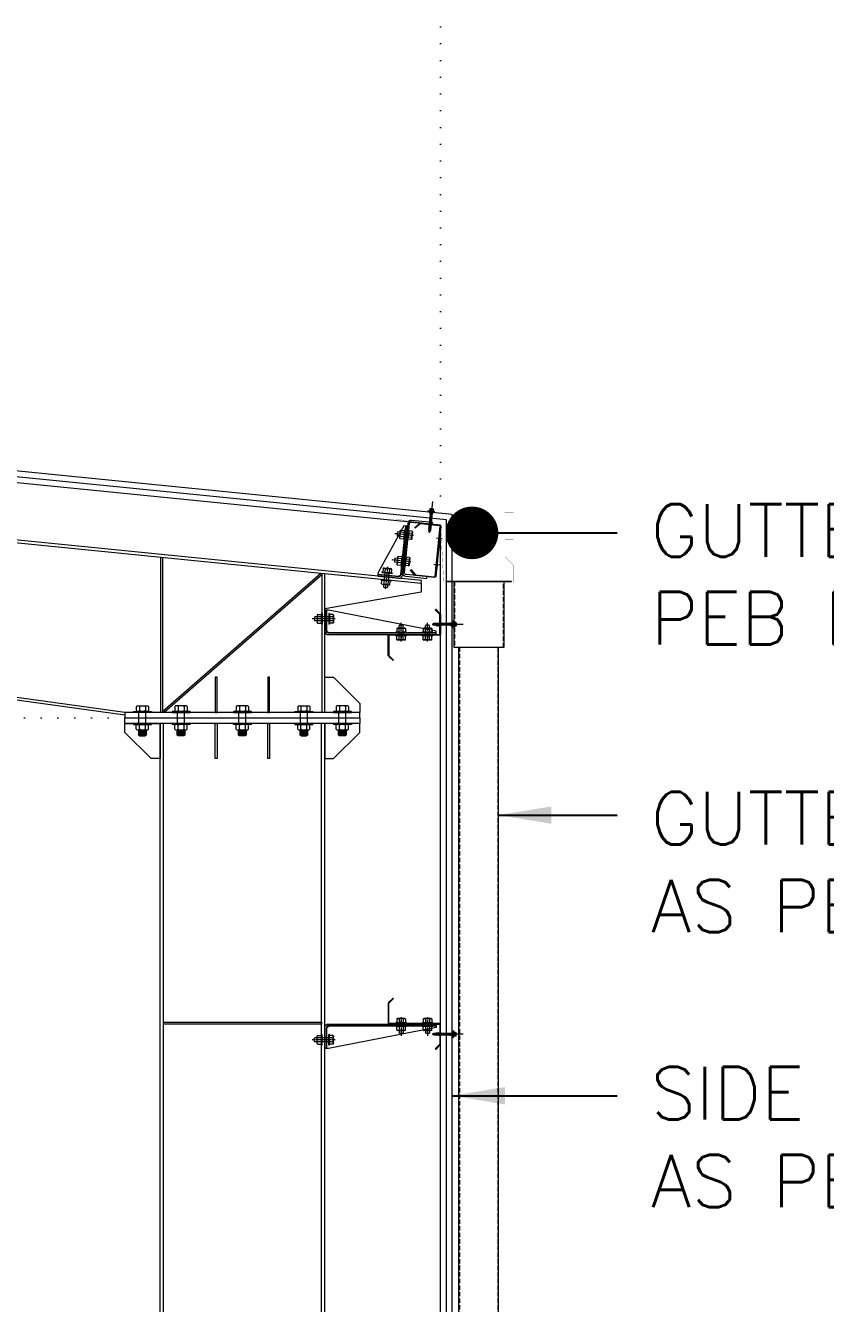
# Model space of a CAD drawing. Header units: millimetres. Extents: x 5227 to 261376, y 53707 to 123566.
# Drawn here: x 93953 to 96233, y 77511 to 81153 of the extents above; entities that cross this region are included whole.
import ezdxf

# ---------------------------------------------------------------- set-up
doc = ezdxf.new("R2010")
doc.units = ezdxf.units.MM
doc.header["$PDMODE"] = 35
doc.header["$PDSIZE"] = -10
for name, pattern in [('CENTERX2', [101.6, 63.5, -12.7, 12.7, -12.7]), ('DOT', [6.35, 0, -6.35]), ('HIDDENX2', [0.75, 0.5, -0.25])]:
    doc.linetypes.add(name, pattern=pattern)
doc.layers.get('0').update_dxf_attribs({"lineweight": 0})
doc.layers.get('Defpoints').update_dxf_attribs({"lineweight": 0})
for name, color, linetype, lineweight in [('PV_CENTER LINE', 1, 'CENTERX2', 0), ('PV_DIMENTION_SECOND_ROMANS', 7, 'Continuous', 0), ('PV_DOTED LINE', 252, 'DOT', 0), ('PV_EXTRA_LINE', 252, 'Continuous', 0), ('PV_MARKING_ARROW', 7, 'Continuous', 0), ('PV_PURLIN', 4, 'Continuous', 0), ('PV_STEEL LINE', 7, 'Continuous', 0), ('PV_STEEL_I SECTION', 5, 'Continuous', 0), ('PV_STEEL_PLATE', 4, 'Continuous', 0), ('PV_STEEL_STIFFNING', 3, 'Continuous', 0), ('PV_STP', 3, 'Continuous', 0), ('PV_TEXT_ROMANS', 7, 'Continuous', 0)]:
    doc.layers.add(name, color=color, linetype=linetype, lineweight=lineweight)
doc.styles.add('PV_ROMAND', font='romand.shx')
doc.styles.add('PV_ROMANS', font='romans.shx')
doc.dimstyles.new('PV_1-75_MM_FOOT', dxfattribs={"dimscale": 75, "dimtxt": 2, "dimasz": 2, "dimexe": 1, "dimexo": 0.625, "dimtad": 0, "dimdec": 0, "dimdsep": 46, "dimtxsty": 'PV_ROMAND', "dimcen": 2.5, "dimadec": 0, "dimazin": 0, "dimtfac": 1, "dimtdec": 0, "dimtmove": 1, "dimatfit": 2, "dimfxl": 1, "dimfxlon": 1, "dimarcsym": 0})

# ---------------------------------------------------------------- blocks, each defined once
blk = doc.blocks.new('G$C51E7CFE8')
at = {"layer": 'PV_STP'}
blk.add_lwpolyline([(100, 25), (100, 0), (0, 0), (0, 100), (25, 100), (100, 25)], dxfattribs=at)
blk = doc.blocks.new('*U514')
at = {"color": 0}
for p, q in [((25.7, 2.5), (-25.7, 2.5)), ((-25.7, 2.5), (-25.7, 0)), ((-25.7, 0), (25.7, 0)), ((-17.5, 16.3), (-17.5, 4.9)), ((13.1, 18.7), (-13.1, 18.7)), ((17.5, 16.3), (17.5, 4.9)), ((25.7, 0), (25.7, 2.5)), ((-25.7, -34.5), (-25.7, -32)), ((-25.7, -32), (25.7, -32)), ((25.7, -34.5), (-25.7, -34.5)), ((25.7, -32), (25.7, -34.5)), ((-17.5, -48.3), (-17.5, -36.9)), ((13.1, -50.7), (-13.1, -50.7)), ((-10, -64.7), (-10, -50.7)), ((-10, -64.7), (-8, -66.7)), ((8, -66.7), (-8, -66.7)), ((8, -66.7), (10, -64.7)), ((10, -64.7), (10, -50.7)), ((17.5, -48.3), (17.5, -36.9))]:
    blk.add_line(p, q, dxfattribs=at)
at = {"color": 8}
for p, q in [((-8.7, 16.3), (-8.7, 4.9)), ((8.7, 16.3), (8.7, 4.9)), ((-8.7, -48.3), (-8.7, -36.9)), ((8.7, -48.3), (8.7, -36.9))]:
    blk.add_line(p, q, dxfattribs=at)
for points in [[(10, -50.7), (12, -51.7), (10, -52.7), (-10, -52.7), (-12, -51.7), (-10, -50.7)], [(10, -52.7), (12, -53.7), (10, -54.7), (-10, -54.7), (-12, -53.7), (-10, -52.7)], [(10, -54.7), (12, -55.7), (10, -56.7), (-10, -56.7), (-12, -55.7), (-10, -54.7)], [(10, -56.7), (12, -57.7), (10, -58.7), (-10, -58.7), (-12, -57.7), (-10, -56.7)], [(10, -58.7), (12, -59.7), (10, -60.7), (-10, -60.7), (-12, -59.7), (-10, -58.7)], [(10, -60.7), (12, -61.7), (10, -62.7), (-10, -62.7), (-12, -61.7), (-10, -60.7)], [(10, -62.7), (12, -63.7), (10, -64.7), (-10, -64.7), (-12, -63.7), (-10, -62.7)]]:
    blk.add_lwpolyline(points, dxfattribs=at)
at = {"color": 0}
for centre, start, end in [((-13.1, 13.6), 90, 148.5337), ((-13.1, 7.6), 211.4663, 270), ((13.1, 13.6), 31.4663, 90), ((13.1, 7.6), 270, 328.5337), ((-13.1, -39.6), 90, 148.5337), ((13.1, -39.6), 31.4663, 90), ((-13.1, -45.6), 211.4663, 270), ((13.1, -45.6), 270, 328.5337)]:
    blk.add_arc(centre, 5.12, start, end, dxfattribs=at)
at = {"color": 8}
for centre, radius, start, end in [((-13.1, 13.6), 5.12, 31.4663, 90), ((-13.1, 7.6), 5.12, 270, 328.5337), ((0, 1.9), 16.8, 58.6936, 121.3064), ((0, 19.3), 16.8, 238.6936, 301.3064), ((13.1, 13.6), 5.12, 90, 148.5337), ((13.1, 7.6), 5.12, 211.4663, 270), ((-13.1, -39.6), 5.12, 31.4663, 90), ((0, -51.3), 16.8, 58.6936, 121.3064), ((13.1, -39.6), 5.12, 90, 148.5337), ((-13.1, -45.6), 5.12, 270, 328.5337), ((0, -33.9), 16.8, 238.6936, 301.3064), ((13.1, -45.6), 5.12, 211.4663, 270)]:
    blk.add_arc(centre, radius, start, end, dxfattribs=at)
at = {"layer": 'PV_DIMENTION_SECOND_ROMANS'}
for p, q in [((-10, -32), (-10, 0)), ((10, -32), (10, 0))]:
    blk.add_line(p, q, dxfattribs=at)
blk = doc.blocks.new('2125')
at = {"color": 3}
for p, q in [((1074299.5, 569870.1), (1074359.5, 569870.1)), ((1074299.5, 569870.1), (1074299.5, 569866.5)), ((1074299.5, 569866.5), (1074359.5, 569866.5)), ((1074359.5, 569870.1), (1074359.5, 569866.5)), ((1074299.5, 569828.1), (1074359.5, 569828.1)), ((1074299.5, 569828.1), (1074299.5, 569824.5)), ((1074299.5, 569824.5), (1074359.5, 569824.5)), ((1074359.5, 569828.1), (1074359.5, 569824.5))]:
    blk.add_line(p, q, dxfattribs=at)
at = {"color": 7}
for p, q in [((1074305.5, 569891.7), (1074308.1, 569893.7)), ((1074305.5, 569891.7), (1074305.5, 569870.1)), ((1074305.5, 569891.7), (1074353.5, 569891.7)), ((1074308.1, 569893.7), (1074350.8, 569893.7)), ((1074317.5, 569891.7), (1074317.5, 569787.1)), ((1074341.5, 569891.7), (1074341.5, 569787.1)), ((1074353.5, 569891.7), (1074350.8, 569893.7)), ((1074353.5, 569891.7), (1074353.5, 569870.1)), ((1074305.5, 569822.5), (1074308.1, 569824.5)), ((1074305.5, 569802.5), (1074305.5, 569822.5)), ((1074305.5, 569802.5), (1074308.1, 569800.5)), ((1074308.1, 569824.5), (1074350.8, 569824.5)), ((1074308.1, 569800.5), (1074350.8, 569800.5)), ((1074319.9, 569784.7), (1074317.5, 569787.1)), ((1074319.9, 569784.7), (1074339.1, 569784.7)), ((1074339.1, 569784.7), (1074341.5, 569787.1)), ((1074353.5, 569822.5), (1074350.8, 569824.5)), ((1074353.5, 569802.5), (1074350.8, 569800.5)), ((1074353.5, 569802.5), (1074353.5, 569822.5))]:
    blk.add_line(p, q, dxfattribs=at)
for centre, radius, start, end in [((1074311.5, 569883.7), 9.99, 53.10594, 126.89406), ((1074329.5, 569856.9), 36.8, 70.98211, 109.01789), ((1074347.5, 569883.7), 9.99, 53.10594, 126.89406), ((1074311.5, 569814.5), 9.99, 53.10594, 126.89406), ((1074311.5, 569810.5), 9.99, 233.10594, 306.89406), ((1074329.5, 569787.7), 36.8, 70.98211, 109.01789), ((1074329.5, 569837.3), 36.8, 250.98211, 289.01789), ((1074347.5, 569814.5), 9.99, 53.10594, 126.89406), ((1074347.5, 569810.5), 9.99, 233.10594, 306.89406)]:
    blk.add_arc(centre, radius, start, end, dxfattribs=at)
at = {"layer": 'PV_CENTER LINE', "color": 1, "ltscale": 0.1}
blk.add_line((1074329.5, 569902.4), (1074329.5, 569771.2), dxfattribs=at)
blk = doc.blocks.new('SRW-55')
at = {"color": 252}
for p, q in [((-6.8, 2.3), (-3.6, 2.7)), ((-6.8, 2.3), (-6.8, 1.8)), ((-6.8, 1.8), (6.8, 1.8)), ((-4.5, 1.8), (-4.5, 0)), ((-4.5, 0), (4.5, 0)), ((-3.6, 6.3), (-3.6, 2.7)), ((-3.6, 2.7), (3.6, 2.7)), ((-2.7, 7.2), (2.7, 7.2)), ((-1.8, 6.3), (-1.8, 2.7)), ((-1.8, -0.6), (0, 0)), ((-1.8, 0), (-1.8, -0.6)), ((1.8, 6.3), (1.8, 2.7)), ((1.8, -0.4), (2.3, 0)), ((3.6, 6.3), (3.6, 2.7)), ((6.8, 2.3), (3.6, 2.7)), ((4.5, 1.8), (4.5, 0)), ((6.8, 2.3), (6.8, 1.8)), ((-2.5, -1.1), (-1.8, -0.6)), ((-2.5, -3), (-1.8, -2.5)), ((-2.5, -4.9), (-1.8, -4.4)), ((-2.5, -21.8), (-1.8, -21.3)), ((-2.5, -23.7), (-1.8, -23.2)), ((-2.4, -1.4), (-1.8, -1.5)), ((-2.4, -3.3), (-1.8, -3.4)), ((-2.4, -5.2), (-1.8, -5.3)), ((-1.8, -22.2), (-2.4, -22.1)), ((-1.8, -24.1), (-2.4, -23.9)), ((-1.8, -1.5), (1.8, -0.4)), ((-1.8, -2.4), (1.8, -1.3)), ((-1.8, -1.5), (-1.8, -2.5)), ((-1.8, -3.4), (1.8, -2.3)), ((-1.8, -4.3), (1.8, -3.2)), ((-1.8, -3.4), (-1.8, -4.3)), ((-1.8, -5.3), (1.8, -4.2)), ((-1.8, -5.3), (-1.8, -20.2)), ((-1.8, -21.2), (1.8, -20.1)), ((-1.8, -20.3), (-1.8, -21.3)), ((-1.8, -22.2), (1.8, -21.1)), ((-1.8, -23.1), (1.8, -22)), ((-1.8, -22.2), (-1.8, -23.1)), ((-1.8, -24.1), (1.8, -23)), ((-1.8, -25), (1.8, -23.9)), ((-1.8, -24.1), (-1.8, -25)), ((1.8, -0.4), (1.8, -1.3)), ((2.4, -1.5), (1.8, -1.3)), ((1.8, -2.3), (2.5, -1.7)), ((1.8, -2.3), (1.8, -3.2)), ((2.4, -3.4), (1.8, -3.2)), ((1.8, -4.1), (2.5, -3.6)), ((1.8, -4.2), (1.8, -5.5)), ((1.8, -5.5), (1.8, -20.1)), ((1.8, -20.1), (2.4, -20.3)), ((2.5, -20.5), (1.8, -21.1)), ((1.8, -21.1), (1.8, -22)), ((1.8, -22), (2.4, -22.2)), ((2.5, -22.4), (1.8, -22.9)), ((1.8, -23), (1.8, -23.9)), ((1.8, -23.9), (2.4, -24)), ((2.5, -24.3), (1.8, -24.8)), ((-2.5, -25.6), (-1.8, -25)), ((-2.5, -27.5), (-1.8, -26.9)), ((-2.5, -29.4), (-1.8, -28.8)), ((-2.5, -31.3), (-1.8, -30.7)), ((-2.5, -31.5), (1.8, -31.5)), ((-1.8, -26), (-2.4, -25.8)), ((-1.8, -27.8), (-2.4, -27.7)), ((-1.8, -29.7), (-2.4, -29.6)), ((-1.8, -26), (1.8, -24.9)), ((-1.8, -26.9), (1.8, -25.8)), ((-1.8, -26), (-1.8, -26.9)), ((-1.8, -27.8), (1.8, -26.7)), ((-1.8, -28.8), (1.8, -27.7)), ((-1.8, -27.9), (-1.8, -28.8)), ((-1.8, -29.7), (1.8, -28.6)), ((-1.8, -30.7), (1.8, -29.6)), ((-1.8, -29.7), (-1.8, -30.7)), ((-1.8, -31.5), (-1.8, -35.1)), ((-1.8, -35.1), (0, -37.8)), ((-1.3, -31.5), (1.8, -30.5)), ((0, -37.8), (1.3, -31.5)), ((0, -37.8), (1.8, -35.1)), ((1.8, -24.8), (1.8, -25.8)), ((1.8, -25.8), (2.4, -25.9)), ((2.5, -26.2), (1.8, -26.7)), ((1.8, -26.7), (1.8, -27.7)), ((1.8, -27.7), (2.4, -27.8)), ((2.5, -28.1), (1.8, -28.6)), ((1.8, -28.6), (1.8, -29.6)), ((1.8, -29.6), (2.4, -29.7)), ((2.5, -29.9), (1.8, -30.5)), ((1.8, -30.5), (1.8, -31.5)), ((1.8, -31.5), (1.8, -35.1))]:
    blk.add_line(p, q, dxfattribs=at)
for centre, radius, start, end in [((-2.7, 6.3), 0.902, 360, 180), ((0, 5), 2.25, 36.8699, 143.1301), ((2.7, 6.3), 0.902, 360, 180), ((-2.4, -1.2), 0.135, 129.8295, 257.9728), ((-2.4, -3.1), 0.135, 129.8295, 257.9728), ((-2.4, -5), 0.135, 129.8295, 257.9728), ((-2.4, -21.9), 0.135, 129.8295, 257.9728), ((-2.4, -23.8), 0.135, 129.8295, 257.9728), ((-1.7, -0.7), 0.135, 107.2492, 129.8295), ((-1.8, -1.4), 0.135, 257.9728, 287.2492), ((-1.7, -2.6), 0.135, 107.2492, 129.8295), ((-1.8, -3.3), 0.135, 257.9728, 287.2492), ((-1.7, -4.5), 0.135, 107.2492, 129.8295), ((-1.8, -5.1), 0.135, 257.9728, 287.2492), ((-1.7, -21.4), 0.135, 107.2492, 129.8295), ((-1.8, -22.1), 0.135, 257.9728, 287.2492), ((-1.7, -23.3), 0.135, 107.2492, 129.8295), ((-1.8, -23.9), 0.135, 257.9728, 287.2492), ((1.7, -0.3), 0.135, 287.2492, 309.8295), ((1.8, -1.5), 0.135, 77.9728, 107.2492), ((1.7, -2.2), 0.135, 287.2492, 309.8295), ((1.8, -3.4), 0.135, 77.9728, 107.2492), ((1.7, -4), 0.135, 287.2492, 309.8295), ((1.8, -20.3), 0.135, 77.9728, 107.2492), ((1.7, -21), 0.135, 287.2492, 309.8295), ((1.8, -22.2), 0.135, 77.9728, 107.2492), ((1.7, -22.8), 0.135, 287.2492, 309.8295), ((1.8, -24), 0.135, 77.9728, 107.2492), ((2.4, -1.6), 0.135, 309.8295, 77.9728), ((2.4, -3.5), 0.135, 309.8295, 77.9728), ((2.4, -20.4), 0.135, 309.8295, 77.9728), ((2.4, -22.3), 0.135, 309.8295, 77.9728), ((2.4, -24.2), 0.135, 309.8295, 77.9728), ((-2.4, -25.7), 0.135, 129.8295, 257.9728), ((-2.4, -27.6), 0.135, 129.8295, 257.9728), ((-2.4, -29.5), 0.135, 129.8295, 257.9728), ((-2.4, -31.4), 0.135, 129.8295, 233.3696), ((-1.7, -25.1), 0.135, 107.2492, 129.8295), ((-1.8, -25.8), 0.135, 257.9728, 287.2492), ((-1.7, -27), 0.135, 107.2492, 129.8295), ((-1.8, -27.7), 0.135, 257.9728, 287.2492), ((-1.7, -28.9), 0.135, 107.2492, 129.8295), ((-1.8, -29.6), 0.135, 257.9728, 287.2492), ((-1.7, -30.8), 0.135, 107.2492, 129.8295), ((1.7, -24.7), 0.135, 287.2492, 309.8295), ((1.8, -25.9), 0.135, 77.9728, 107.2492), ((1.7, -26.6), 0.135, 287.2492, 309.8295), ((1.8, -27.8), 0.135, 77.9728, 107.2492), ((1.7, -28.5), 0.135, 287.2492, 309.8295), ((1.8, -29.7), 0.135, 77.9728, 107.2492), ((1.7, -30.4), 0.135, 287.2492, 309.8295), ((2.4, -26.1), 0.135, 309.8295, 77.9728), ((2.4, -27.9), 0.135, 309.8295, 77.9728), ((2.4, -29.8), 0.135, 309.8295, 77.9728)]:
    blk.add_arc(centre, radius, start, end, dxfattribs=at)
blk = doc.blocks.new('G$CFF212654')
at = {"layer": 'PV_CENTER LINE'}
h = blk.add_hatch(color=1, dxfattribs=at)
h.dxf.hatch_style = 1
h.paths.add_polyline_path([(-138, 112.9), (-138, 136.9), (-140, 136.9), (-140, 112.9)])
h = blk.add_hatch(color=1, dxfattribs=at)
h.dxf.hatch_style = 1
h.paths.add_polyline_path([(-45, 113), (-45, 137), (-50, 137), (-50, 113)])
h = blk.add_hatch(color=1, dxfattribs=at)
h.dxf.hatch_style = 1
h.paths.add_polyline_path([(-138, 37.9), (-138, 61.9), (-140, 61.9), (-140, 37.9)])
h = blk.add_hatch(color=1, dxfattribs=at)
h.dxf.hatch_style = 1
h.paths.add_polyline_path([(-45, 38), (-45, 62), (-50, 62), (-50, 38)])
at = {"color": 7}
for p, q in [((-59.6, 137), (-60.6, 135.7)), ((-60.6, 135.7), (-60.6, 114.3)), ((-59.6, 113), (-60.6, 114.3)), ((-59.6, 137), (-48.8, 137)), ((-59.6, 137), (-59.6, 113)), ((-59.6, 131), (-19.5, 131)), ((-59.6, 119), (-19.5, 119)), ((-59.6, 113), (-48.8, 113)), ((-37.2, 137), (-38.2, 135.7)), ((-38.2, 135.7), (-38.2, 114.3)), ((-37.2, 113), (-38.2, 114.3)), ((-27.2, 137), (-37.2, 137)), ((-27.2, 113), (-37.2, 113)), ((-27.2, 137), (-26.2, 135.7)), ((-27.2, 113), (-26.2, 114.3)), ((-26.2, 135.7), (-26.2, 114.3)), ((-18.3, 129.8), (-19.5, 131)), ((-18.3, 120.2), (-19.5, 119)), ((-18.3, 129.8), (-18.3, 120.2)), ((-59.6, 62), (-60.6, 60.7)), ((-60.6, 60.7), (-60.6, 39.3)), ((-59.6, 38), (-60.6, 39.3)), ((-59.6, 62), (-48.8, 62)), ((-59.6, 62), (-59.6, 38)), ((-59.6, 56), (-19.5, 56)), ((-59.6, 44), (-19.5, 44)), ((-59.6, 38), (-48.8, 38)), ((-37.2, 62), (-38.2, 60.7)), ((-38.2, 60.7), (-38.2, 39.3)), ((-37.2, 38), (-38.2, 39.3)), ((-27.2, 62), (-37.2, 62)), ((-27.2, 38), (-37.2, 38)), ((-27.2, 62), (-26.2, 60.7)), ((-27.2, 38), (-26.2, 39.3)), ((-26.2, 60.7), (-26.2, 39.3)), ((-18.3, 54.8), (-19.5, 56)), ((-18.3, 45.2), (-19.5, 44)), ((-18.3, 54.8), (-18.3, 45.2))]:
    blk.add_line(p, q, dxfattribs=at)
at = {"color": 3}
for p, q in [((-48.8, 140), (-48.8, 110)), ((-48.8, 140), (-47, 140)), ((-48.8, 110), (-47, 110)), ((-47, 140), (-47, 110)), ((-40, 140), (-40, 110)), ((-40, 140), (-38.2, 140)), ((-40, 110), (-38.2, 110)), ((-38.2, 140), (-38.2, 110)), ((-48.8, 65), (-48.8, 35)), ((-48.8, 65), (-47, 65)), ((-47, 65), (-47, 35)), ((-40, 65), (-40, 35)), ((-40, 65), (-38.2, 65)), ((-38.2, 65), (-38.2, 35)), ((-48.8, 35), (-47, 35)), ((-40, 35), (-38.2, 35))]:
    blk.add_line(p, q, dxfattribs=at)
at = {"color": 7}
for centre, radius, start, end in [((-55.6, 134), 5, 143.1059, 216.8941), ((-42.2, 125), 18.4, 160.9821, 199.0179), ((-55.6, 116), 5, 143.1059, 216.8941), ((-33.2, 134), 5, 143.1059, 216.8941), ((-19.8, 125), 18.4, 160.9821, 199.0179), ((-33.2, 116), 5, 143.1059, 216.8941), ((-31.2, 134), 5, 323.1059, 36.8941), ((-44.6, 125), 18.4, 340.9821, 19.0179), ((-31.2, 116), 5, 323.1059, 36.8941), ((-55.6, 59), 5, 143.1059, 216.8941), ((-42.2, 50), 18.4, 160.9821, 199.0179), ((-55.6, 41), 5, 143.1059, 216.8941), ((-33.2, 59), 5, 143.1059, 216.8941), ((-19.8, 50), 18.4, 160.9821, 199.0179), ((-33.2, 41), 5, 143.1059, 216.8941), ((-31.2, 59), 5, 323.1059, 36.8941), ((-44.6, 50), 18.4, 340.9821, 19.0179), ((-31.2, 41), 5, 323.1059, 36.8941)]:
    blk.add_arc(centre, radius, start, end, dxfattribs=at)
at = {"layer": 'PV_CENTER LINE'}
for p, q in [((-108.8, 226.7), (-108.8, 125.9)), ((-130.6, 124.9), (-147.4, 124.9)), ((-130.6, 49.9), (-147.4, 49.9))]:
    blk.add_line(p, q, dxfattribs=at)
at = {"layer": 'PV_CENTER LINE', "color": 1, "ltscale": 0.1}
for p, q in [((-64.9, 125), (-11.6, 125)), ((-64.9, 50), (-11.6, 50))]:
    blk.add_line(p, q, dxfattribs=at)
at = {"layer": 'PV_PURLIN', "color": 2}
blk.add_lwpolyline([(-140, 16.5, 0.414214), (-136, 12.5), (-81.7, 12.5, 0.198912), (-78.8, 13.7), (-65.9, 26.6), (-67.3, 28.1), (-80.2, 15.1, -0.198912), (-81.7, 14.5), (-136, 14.5, -0.414214), (-138, 16.5), (-138, 158.5, -0.414214), (-136, 160.5), (-81.7, 160.5, -0.198912), (-80.2, 159.9), (-67.3, 146.9), (-65.9, 148.4), (-78.8, 161.3, 0.198912), (-81.7, 162.5), (-136, 162.5, 0.414214), (-140, 158.5)], format="xyb", close=True, dxfattribs=at)
at = {"layer": 'PV_PURLIN', "color": 0, "ltscale": 10}
for points in [[(-140, 112.9), (-138, 112.9), (-138, 136.9), (-140, 136.9)], [(-50, 113), (-45, 113), (-45, 137), (-50, 137)], [(-140, 37.9), (-138, 37.9), (-138, 61.9), (-140, 61.9)], [(-50, 38), (-45, 38), (-45, 62), (-50, 62)]]:
    blk.add_lwpolyline(points, close=True, dxfattribs=at)
at = {"layer": 'PV_STEEL_PLATE', "color": 1}
for p, q in [((-58.6, 125), (-36.4, 125)), ((-58.6, 50), (-36.4, 50))]:
    blk.add_line(p, q, dxfattribs=at)
at = {"layer": 'PV_STEEL_PLATE'}
blk.add_lwpolyline([(-50, 17.5), (-50, 157.5, 0.414214), (-55, 162.5), (-115, 162.5), (-115, 167.5), (-55, 167.5, -0.414214), (-45, 157.5), (-45, 17.5, -0.414214), (-55, 7.5), (-115, 7.5), (-115, 12.5), (-55, 12.5, 0.414214)], format="xyb", close=True, dxfattribs=at)
at = {"layer": 'PV_STEEL_PLATE', "color": 30, "ltscale": 3}
blk.add_lwpolyline([(-35, 0, -0.414214), (-45, 10), (-45, 150), (-40, 150), (-40, 10, 0.414214), (-35, 5), (25, 5), (25, 0)], format="xyb", close=True, dxfattribs=at)
at = {"layer": 'PV_STEEL_STIFFNING', "ltscale": 5}
blk.add_lwpolyline([(-40, 11.2), (-40, 150), (-35, 150), (25, 10), (25, 5), (-33.8, 5)], close=True, dxfattribs=at)
at = {"color": 252, "xscale": -1.487812063150599, "yscale": 1.487812063147431, "zscale": 1.487812063150599, "rotation": 359.9999999999708}
blk.add_blockref('SRW-55', (-108.8, 195.5), dxfattribs=at)
at = {"layer": 'PV_DIMENTION_SECOND_ROMANS', "linetype": 'ByBlock', "ltscale": 5, "xscale": -0.5, "yscale": 0.5, "zscale": 0.5, "rotation": 359.9999999999963}
blk.add_blockref('2125', (537164.7, -284922.1), dxfattribs=at)
blk = doc.blocks.new('PURLIN -....')
at = {"layer": 'PV_CENTER LINE'}
for p, q in [((195998.4, -55564.7), (195982.1, -55564.7)), ((195998.4, -55564.7), (195982.1, -55564.7)), ((195998.4, -55639.7), (195982.1, -55639.7))]:
    blk.add_line(p, q, dxfattribs=at)
at = {"layer": 'PV_PURLIN', "color": 2}
blk.add_lwpolyline([(195989.2, -55673.2, -0.414214), (195987.2, -55675.2), (195932.9, -55675.2, -0.198912), (195931.5, -55674.6), (195918.5, -55661.6), (195917.1, -55663), (195930.1, -55676, 0.198912), (195932.9, -55677.2), (195987.2, -55677.2, 0.414214), (195991.2, -55673.2), (195991.2, -55531.2, -0.414214), (195993.2, -55529.2), (196047.6, -55529.2, -0.198912), (196049, -55529.7), (196062, -55542.7), (196063.4, -55541.3), (196050.4, -55528.3, 0.198912), (196047.6, -55527.2), (195993.2, -55527.2, 0.414214), (195989.2, -55531.2)], format="xyb", close=True, dxfattribs=at)
blk = doc.blocks.new('G$CBB9E2D0D')
at = {"color": 3}
for p, q in [((232.5, 48.8), (202.5, 48.8)), ((202.5, 48.8), (202.5, 47)), ((232.5, 47), (202.5, 47)), ((232.5, 40), (202.5, 40)), ((202.5, 40), (202.5, 38.2)), ((232.5, 38.2), (202.5, 38.2)), ((232.5, 48.8), (232.5, 47)), ((232.5, 40), (232.5, 38.2)), ((307.5, 48.8), (277.5, 48.8)), ((277.5, 48.8), (277.5, 47)), ((307.5, 47), (277.5, 47)), ((307.5, 40), (277.5, 40)), ((277.5, 40), (277.5, 38.2)), ((307.5, 38.2), (277.5, 38.2)), ((307.5, 48.8), (307.5, 47)), ((307.5, 40), (307.5, 38.2))]:
    blk.add_line(p, q, dxfattribs=at)
at = {"color": 7}
for p, q in [((205.5, 59.6), (206.8, 60.6)), ((205.5, 59.6), (205.5, 48.8)), ((229.5, 59.6), (205.5, 59.6)), ((205.5, 37.2), (206.8, 38.2)), ((205.5, 27.2), (205.5, 37.2)), ((228.2, 60.6), (206.8, 60.6)), ((228.2, 38.2), (206.8, 38.2)), ((211.5, 59.6), (211.5, 19.5)), ((223.5, 59.6), (223.5, 19.5)), ((229.5, 59.6), (228.2, 60.6)), ((229.5, 37.2), (228.2, 38.2)), ((229.5, 59.6), (229.5, 48.8)), ((229.5, 27.2), (229.5, 37.2)), ((280.5, 59.6), (281.8, 60.6)), ((280.5, 59.6), (280.5, 48.8)), ((304.5, 59.6), (280.5, 59.6)), ((280.5, 37.2), (281.8, 38.2)), ((280.5, 27.2), (280.5, 37.2)), ((303.2, 60.6), (281.8, 60.6)), ((303.2, 38.2), (281.8, 38.2)), ((286.5, 59.6), (286.5, 19.5)), ((298.5, 59.6), (298.5, 19.5)), ((304.5, 59.6), (303.2, 60.6)), ((304.5, 37.2), (303.2, 38.2)), ((304.5, 59.6), (304.5, 48.8)), ((304.5, 27.2), (304.5, 37.2)), ((205.5, 27.2), (206.8, 26.2)), ((228.2, 26.2), (206.8, 26.2)), ((212.7, 18.3), (211.5, 19.5)), ((222.3, 18.3), (212.7, 18.3)), ((222.3, 18.3), (223.5, 19.5)), ((229.5, 27.2), (228.2, 26.2)), ((280.5, 27.2), (281.8, 26.2)), ((303.2, 26.2), (281.8, 26.2)), ((287.7, 18.3), (286.5, 19.5)), ((297.3, 18.3), (287.7, 18.3)), ((297.3, 18.3), (298.5, 19.5)), ((304.5, 27.2), (303.2, 26.2))]:
    blk.add_line(p, q, dxfattribs=at)
for centre, radius, start, end in [((208.5, 55.6), 5, 53.1059, 126.8941), ((208.5, 33.2), 5, 53.1059, 126.8941), ((217.5, 42.2), 18.4, 70.9821, 109.0179), ((217.5, 19.8), 18.4, 70.9821, 109.0179), ((226.5, 55.6), 5, 53.1059, 126.8941), ((226.5, 33.2), 5, 53.1059, 126.8941), ((283.5, 55.6), 5, 53.1059, 126.8941), ((283.5, 33.2), 5, 53.1059, 126.8941), ((292.5, 42.2), 18.4, 70.9821, 109.0179), ((292.5, 19.8), 18.4, 70.9821, 109.0179), ((301.5, 55.6), 5, 53.1059, 126.8941), ((301.5, 33.2), 5, 53.1059, 126.8941), ((208.5, 31.2), 5, 233.1059, 306.8941), ((217.5, 44.6), 18.4, 250.9821, 289.0179), ((226.5, 31.2), 5, 233.1059, 306.8941), ((283.5, 31.2), 5, 233.1059, 306.8941), ((292.5, 44.6), 18.4, 250.9821, 289.0179), ((301.5, 31.2), 5, 233.1059, 306.8941)]:
    blk.add_arc(centre, radius, start, end, dxfattribs=at)
at = {"layer": 'PV_CENTER LINE', "color": 1, "ltscale": 0.1}
for p, q in [((217.5, 64.9), (217.5, 11.6)), ((292.5, 64.9), (292.5, 11.6))]:
    blk.add_line(p, q, dxfattribs=at)
at = {"layer": 'PV_CENTER LINE'}
blk.add_line((394.2, 15.8), (293.4, 15.8), dxfattribs=at)
at = {"layer": 'PV_STEEL_PLATE', "color": 30, "ltscale": 3}
blk.add_lwpolyline([(0, 35, -0.414214), (10, 45), (317.5, 45), (317.5, 40), (10, 40, 0.414214), (5, 35), (5, -25), (0, -25)], format="xyb", close=True, dxfattribs=at)
at = {"layer": 'PV_STEEL_STIFFNING', "ltscale": 5}
blk.add_lwpolyline([(11.2, 40), (317.5, 40), (317.5, 35), (10, -25), (5, -25), (5, 33.8)], close=True, dxfattribs=at)
at = {"ltscale": 3, "rotation": 270.0000000000002}
blk.add_blockref('PURLIN -....', (55857.2, 196036.2), dxfattribs=at)
at = {"color": 252, "xscale": -1.487812063150599, "yscale": 1.487812063147431, "zscale": 1.487812063150599, "rotation": 269.9999999999746}
blk.add_blockref('SRW-55', (363, 15.8), dxfattribs=at)
at = {"layer": 'PV_DIMENTION_SECOND_ROMANS', "linetype": 'ByBlock', "ltscale": 5, "xscale": -0.5, "yscale": 0.5, "zscale": 0.5, "rotation": 270.0000000000002}
blk.add_blockref('2125', (-284922.1, -537164.7), dxfattribs=at)
blk = doc.blocks.new('G$CBF16AFCD')
at = {"layer": 'PV_EXTRA_LINE', "color": 3}
for p, q in [((-46, 0), (-46, -163.9)), ((-46, 0), (46, 0)), ((46, 0), (46, -202)), ((-46, -163.9), (-116.7, -234.6)), ((-46, -163.9), (46, -202)), ((46, -202), (-51.7, -299.7)), ((-116.7, -234.6), (-51.7, -299.7))]:
    blk.add_line(p, q, dxfattribs=at)
at = {"layer": 'PV_EXTRA_LINE', "color": 2, "linetype": 'HIDDENX2', "ltscale": 25}
for p, q in [((-44, 0), (-44, -164.7)), ((44, 0), (44, -201.2)), ((-44, -164.7), (-115.3, -236)), ((44, -201.2), (-53.1, -298.2))]:
    blk.add_line(p, q, dxfattribs=at)
blk = doc.blocks.new('G$C5A2CABF9')
at = {"layer": 'PV_EXTRA_LINE', "color": 3}
for p, q in [((-75, 0), (75, 0)), ((-75, -1), (-75, 0)), ((75, -1), (75, 0)), ((-75, -1), (75, -1)), ((-58, -151), (-58, -1)), ((58, -1), (58, -151)), ((58, -151), (-58, -151))]:
    blk.add_line(p, q, dxfattribs=at)
at = {"layer": 'PV_EXTRA_LINE', "color": 2, "linetype": 'HIDDENX2', "ltscale": 20}
for p, q in [((-56, -151), (-56, -1)), ((56, -1), (56, -151))]:
    blk.add_line(p, q, dxfattribs=at)
blk = doc.blocks.new('G$C7A1ADA3E')
at = {"layer": 'PV_EXTRA_LINE', "color": 2, "linetype": 'HIDDENX2', "ltscale": 25}
for p, q in [((53.7, -348.2), (53.7, -2599.4)), ((162.6, -348.2), (162.6, -2599.4))]:
    blk.add_line(p, q, dxfattribs=at)
at = {"layer": 'PV_EXTRA_LINE', "color": 3, "const_width": 0.621}
blk.add_lwpolyline([(182.9, 34.8), (207.5, 34.8, -0.414214), (208.2, 34), (208.2, -39, -0.414214), (207.5, -39.8), (184.9, -39.8, 0.414214), (183.4, -41.2), (183.4, -88.9, 0.196262), (183.8, -89.9), (207.5, -114, -0.196262), (207.7, -114.6), (207.7, -163.2, -0.414214), (207, -164), (9.3, -164, -0.414211), (8.6, -163.2), (0, 0), (-131.3, 17.7)], format="xyb", dxfattribs=at)
at = {"layer": 'PV_EXTRA_LINE', "color": 3}
for points in [[(165.3, -161.8), (51, -161.8)], [(51, -348.2), (51, -2599.4)], [(165.3, -2599.4), (165.3, -348.2)]]:
    blk.add_lwpolyline(points, dxfattribs=at)
at = {"xscale": -1.24223602484472, "yscale": 1.24223602484472, "zscale": 1.24223602484472}
blk.add_blockref('G$CBF16AFCD', (108.2, -2599.4), dxfattribs=at)
at = {"layer": 'PV_EXTRA_LINE', "xscale": -1.24223602484472, "yscale": 1.24223602484472, "zscale": 1.24223602484472}
blk.add_blockref('G$C5A2CABF9', (109.2, -160.6), dxfattribs=at)
blk = doc.blocks.new('*D536')
at = {"layer": 'Defpoints', "color": 0, "transparency": 16777216}
for p in [(95136.2, 83010.5), (95136.2, 77706.4), (73286.2, 73729.5)]:
    blk.add_point(p, dxfattribs=at)
at = {"layer": 'PV_DIMENTION_SECOND_ROMANS', "color": 0, "lineweight": -2, "transparency": 16777216}
for p, q in [((73286.2, 82935.5), (73286.2, 83085.5)), ((95136.2, 82935.5), (95136.2, 83085.5)), ((73436.2, 83010.5), (81728.7, 83010.5)), ((94986.2, 83010.5), (86693.8, 83010.5))]:
    blk.add_line(p, q, dxfattribs=at)
at = {"layer": 'PV_DIMENTION_SECOND_ROMANS', "color": 0, "transparency": 16777216}
for points in [[(73436.2, 83035.5), (73436.2, 82985.5), (73286.2, 83010.5)], [(94986.2, 82985.5), (94986.2, 83035.5), (95136.2, 83010.5)]]:
    blk.add_solid(points, dxfattribs=at)
at = {"layer": 'PV_DIMENTION_SECOND_ROMANS', "color": 0, "transparency": 16777216, "insert": (84211.2, 83010.5), "char_height": 150, "attachment_point": 5, "style": 'PV_ROMAND'}
blk.add_mtext('21850 [71\'-8"] OUT TO OUT STEEL LINE', dxfattribs=at)

msp = doc.modelspace()

# ---------------------------------------------------------------- linework, layer by layer
at = {"layer": 'PV_DOTED LINE', "ltscale": 7.5}
for p, q in [((95136.2, 83010.5), (95136.2, 79729.1)), ((94236.2, 79179.5), (90877.2, 79179.5))]:
    msp.add_line(p, q, dxfattribs=at)
at = {"layer": 'PV_STEEL LINE', "color": 250}
for points in [[(95169.2, 76751.4), (95169.2, 79759), (73253.2, 81950.6), (73253.2, 73729.5)], [(95136.2, 76751.4), (95136.2, 79729.1), (73286.2, 81914.1), (73286.2, 73729.5)]]:
    msp.add_lwpolyline(points, dxfattribs=at)
at = {"layer": 'PV_STEEL LINE', "color": 254}
msp.add_lwpolyline([(95152.7, 76751.4), (95152.7, 79744.1), (73269.7, 81932.4), (73269.7, 73729.5)], dxfattribs=at)
at = {"layer": 'PV_STEEL_I SECTION'}
for p, q in [((94236.2, 79187.5), (90243.8, 79737.5)), ((94236.2, 79195.5), (90244.6, 79745.5)), ((94798.2, 79195.5), (94798.2, 79591.6)), ((94806.2, 79195.5), (94806.2, 79590.8)), ((94336.2, 76856.5), (94336.2, 79163.5)), ((94346.2, 76856.5), (94346.2, 79163.5)), ((94796.2, 76856.5), (94796.2, 79163.5)), ((94806.2, 76856.5), (94806.2, 79163.5))]:
    msp.add_line(p, q, dxfattribs=at)
msp.add_lwpolyline([(90274.4, 80044), (95080.5, 79563.4), (95081.3, 79571.3), (90275.2, 80051.9)], dxfattribs=at)
at = {"layer": 'PV_STEEL_PLATE'}
for points in [[(94236.2, 79179.5), (94906.2, 79179.5), (94906.2, 79195.5), (94236.2, 79195.5)], [(94236.2, 79179.5), (94906.2, 79179.5), (94906.2, 79163.5), (94236.2, 79163.5)]]:
    msp.add_lwpolyline(points, close=True, dxfattribs=at)
at = {"layer": 'PV_STP'}
for points in [[(94338.7, 79637), (94343.7, 79637), (94343.7, 79195.5), (94338.7, 79195.5)], [(94794.8, 79591.9), (94798.1, 79588.2), (94347.6, 79195.5), (94344.3, 79199.3)], [(95080.5, 79538.4), (94806.2, 79490.8), (94806.2, 79590.8), (95080.5, 79563.4)], [(94493.7, 79195.5), (94498.7, 79195.5), (94498.7, 79295.5), (94493.7, 79295.5)], [(94643.7, 79195.5), (94648.7, 79195.5), (94648.7, 79295.5), (94643.7, 79295.5)], [(94493.7, 79163.6), (94498.7, 79163.6), (94498.7, 79063.6), (94493.7, 79063.6)], [(94643.7, 79163.6), (94648.7, 79163.6), (94648.7, 79063.6), (94643.7, 79063.6)], [(94796.2, 78307), (94346.2, 78307), (94346.2, 78312), (94796.2, 78312)]]:
    msp.add_lwpolyline(points, close=True, dxfattribs=at)

# ---------------------------------------------------------------- block references
at = {"layer": 'PV_DIMENTION_SECOND_ROMANS', "xscale": -1}
for name, p, rotation in [('G$CFF212654', (94981.8, 79581.3), 354.2894068625004), ('G$CBB9E2D0D', (94806.2, 79462), 180), ('G$C51E7CFE8', (94806.2, 79163.5), 180)]:
    msp.add_blockref(name, p, dxfattribs=dict(at, rotation=rotation))
at = {"layer": 'PV_DIMENTION_SECOND_ROMANS'}
for name, p in [('G$C7A1ADA3E', (95136.2, 79729.1)), ('G$C51E7CFE8', (94806.2, 79195.5)), ('*U514', (94396.2, 79195.5)), ('*U514', (94571.2, 79195.5)), ('*U514', (94856.2, 79195.5)), ('G$CBB9E2D0D', (94806.2, 78262))]:
    msp.add_blockref(name, p, dxfattribs=at)
at = {"layer": 'PV_DIMENTION_SECOND_ROMANS', "xscale": -1}
for p in [(94286.2, 79195.5), (94746.2, 79195.5)]:
    msp.add_blockref('*U514', p, dxfattribs=at)
at = {"layer": 'PV_DIMENTION_SECOND_ROMANS', "rotation": 180}
msp.add_blockref('G$C51E7CFE8', (94336.2, 79163.5), dxfattribs=at)

# ---------------------------------------------------------------- texts
at = {"layer": 'PV_TEXT_ROMANS', "char_height": 150, "attachment_point": 1, "style": 'PV_ROMANS'}
for s, insert in [('\\pxr0.05385,ql;GUTTER AS PER \\PPEB DETAIL', (95735.1, 79789)), ('\\pxr0.05385,ql;GUTTER DOWN TACK\\PAS PER PEB DETAIL', (95735.1, 78968.5)), ('\\pxr0.05385,ql;SIDE CLADDING \\PAS PER PEB', (95735.1, 78184.7))]:
    msp.add_mtext(s, dxfattribs=dict(at, insert=insert))

# ---------------------------------------------------------------- dimensions: what is measured, and where the dimension line sits
at = {"layer": 'PV_DIMENTION_SECOND_ROMANS'}
dim = msp.add_linear_dim(base=(95136.2, 83010.5), p1=(73286.2, 73729.5), p2=(95136.2, 77706.4), text='<> OUT TO OUT STEEL LINE', dimstyle='PV_1-75_MM_FOOT', override={"dimtxsty": 'PV_ROMAND'}, dxfattribs=at)
dim.commit()
dim.dimension.update_dxf_attribs({"geometry": '*D536', "text_midpoint": (84211.2, 83010.5)})

# ---------------------------------------------------------------- leaders
at = {"layer": 'PV_MARKING_ARROW'}
for points, override in [([(95225.5, 79707), (95639.5, 79707)], {"dimgap": 0.625, "dimtad": 0, "dimldrblk": 'Dot'}), ([(95301.5, 78902.6), (95639.5, 78902.6)], {"dimgap": 0.625, "dimtad": 0}), ([(95169.2, 78102.7), (95639.5, 78102.7)], {"dimgap": 0.625, "dimtad": 0})]:
    msp.add_leader(points, dimstyle='PV_1-75_MM_FOOT', override=override, dxfattribs=at)

doc.saveas('drawing.dxf')
